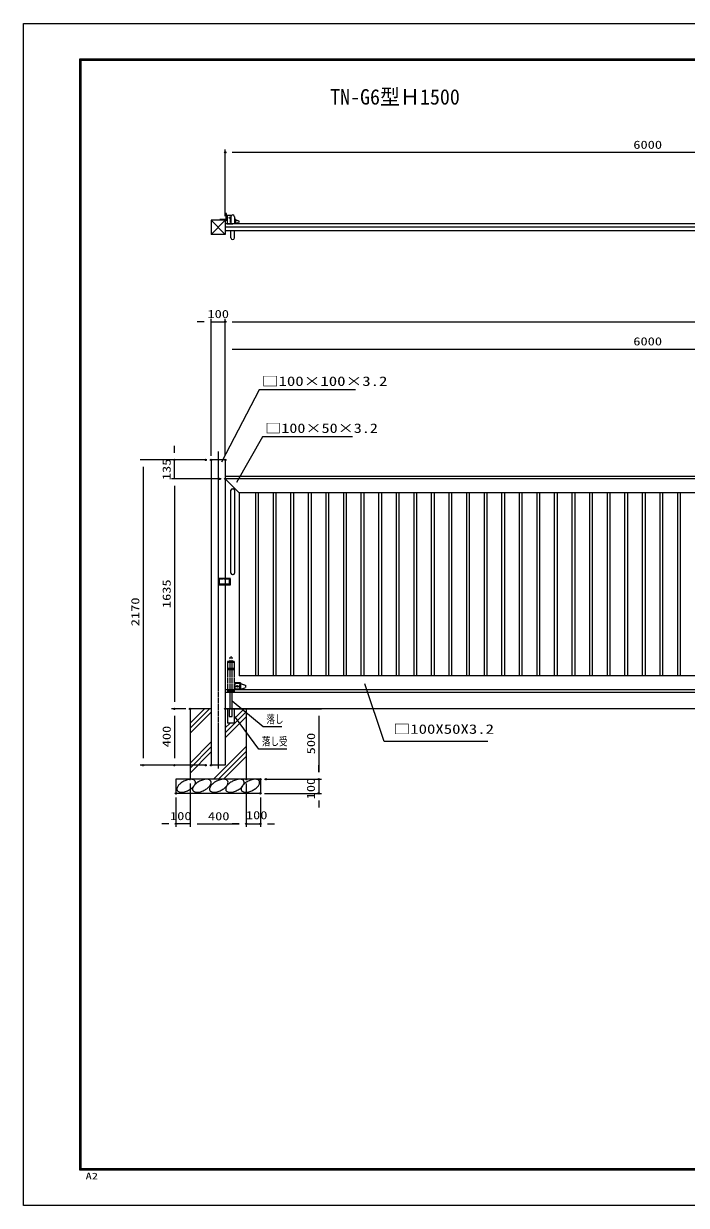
# Model space of a CAD drawing. Units: millimetres, scale not verified. Extents: x -5940 to 5940, y -4200 to 4200.
# Drawn here: x -5940 to -1228, y -4200 to 4200 of the extents above; entities that cross this region are included whole.
import ezdxf
from ezdxf.enums import TextEntityAlignment as Align

# ---------------------------------------------------------------- set-up
doc = ezdxf.new("R2010")
doc.units = ezdxf.units.MM
doc.header["$LTSCALE"] = 20
doc.header["$PDMODE"] = 32
doc.header["$PDSIZE"] = 10
for name, pattern in [('DASHED', [7.5, 6, -1.5]), ('USER1', [0.375, 0.25, -0.125]), ('USER3', [1.01, 0.5, -0.25, 0.01, -0.25]), ('USER4', [1.125, 0.75, -0.125, 0.125, -0.125])]:
    doc.linetypes.add(name, pattern=pattern)
for name, color, linetype, lineweight in [('0-0_0', 7, 'Continuous', 25), ('0-1_1', 7, 'Continuous', 25), ('0-2_EXTCNT-L', 4, 'Continuous', 25), ('0-3_CENTLN-L', 4, 'USER1', 25), ('0-7_WAKU', 7, 'Continuous', 25)]:
    doc.layers.add(name, color=color, linetype=linetype, lineweight=lineweight)
doc.layers.add('0-5_DEFPOINTS', color=7, linetype='Continuous')
doc.layers.add('0-6_10', color=7, linetype='Continuous')
doc.styles.add('ＭＳ ゴシック', font='')
doc.styles.get('ＭＳ ゴシック').set_extended_font_data('MS Gothic')

msp = doc.modelspace()

# ---------------------------------------------------------------- linework, layer by layer
at = {"layer": '0-0_0', "color": 1}
for p, q in [((-4506.61, 2832.26), (-4506.61, 3304.14)), ((-4606.61, 1128.74), (-4606.61, 2100.97)), ((-4506.61, 1128.74), (-4506.61, 2100.97)), ((-4506.61, 1128.74), (-4506.61, 2100.97)), ((-4506.61, 1128.74), (-4506.61, 1906.6)), ((-4676.61, 1098.74), (-5111.12, 1098.74)), ((-4636.61, 1098.74), (-4888.24, 1098.74)), ((-4576.61, 963.74), (-4888.24, 963.74)), ((-4536.61, 963.74), (-4888.24, 963.74)), ((-4786.61, -671.26), (-4888.24, -671.26)), ((-4786.61, -671.26), (-4888.24, -671.26)), ((-4476.61, -671.26), (-3821.53, -671.26)), ((-4676.61, -1071.26), (-5111.12, -1071.26)), ((-4636.61, -1071.26), (-4888.24, -1071.26)), ((-4226.61, -1171.26), (-3821.53, -1171.26)), ((-4186.61, -1171.26), (-3821.53, -1171.26)), ((-4756.61, -1201.26), (-4756.61, -1508.7)), ((-4756.61, -1201.26), (-4756.61, -1508.7)), ((-4356.61, -1201.26), (-4356.61, -1508.7)), ((-4356.61, -1201.26), (-4356.61, -1508.7)), ((-4856.61, -1301.26), (-4856.61, -1508.7)), ((-4256.61, -1301.26), (-4256.61, -1508.7)), ((-4226.61, -1271.26), (-3821.53, -1271.26))]:
    msp.add_line(p, q, dxfattribs=at)
at = {"layer": '0-0_0', "color": 2}
for p, q in [((1443.39, 3284.14), (-4456.61, 3284.14)), ((-4656.61, 2080.97), (-4706.61, 2080.97)), ((-4606.61, 2080.97), (-4506.61, 2080.97)), ((-4456.61, 2080.97), (2643.39, 2080.97)), ((-4456.61, 2080.97), (-4406.61, 2080.97)), ((-4456.61, 1886.6), (1443.39, 1886.6)), ((-4868.24, 1148.74), (-4868.24, 1198.74)), ((-4868.24, 963.74), (-4868.24, 1098.74)), ((-5091.12, 1048.74), (-5091.12, -1021.26)), ((-4868.24, 913.74), (-4868.24, -621.26)), ((-4868.24, 913.74), (-4868.24, 863.74)), ((-4868.24, -721.26), (-4868.24, -1021.26)), ((-3841.53, -721.26), (-3841.53, -1121.26)), ((-3841.53, -1121.26), (-3841.53, -1071.26)), ((-3841.53, -1171.26), (-3841.53, -1271.26)), ((-3841.53, -1321.26), (-3841.53, -1371.26)), ((-4906.61, -1488.7), (-4956.61, -1488.7)), ((-4756.61, -1488.7), (-4856.61, -1488.7)), ((-4706.61, -1488.7), (-4406.61, -1488.7)), ((-4706.61, -1488.7), (-4656.61, -1488.7)), ((-4406.61, -1488.7), (-4456.61, -1488.7)), ((-4356.61, -1488.7), (-4256.61, -1488.7)), ((-4206.61, -1488.7), (-4156.61, -1488.7))]:
    msp.add_line(p, q, dxfattribs=at)
at = {"layer": '0-0_0'}
for p, q in [((-4606.61, 2802.26), (-4506.61, 2702.26)), ((-4506.61, 2802.26), (-4606.61, 2702.26)), ((-4491.84, 2777.68), (-4451.84, 2777.68)), ((-4506.61, 963.74), (-4406.61, 863.74)), ((-4465.97, 294.51), (-4465.97, 884.31)), ((-4455.97, 894.31), (-4450.74, 894.31)), ((-4440.74, 884.31), (-4440.74, 294.51)), ((-4455.97, 284.31), (-4450.74, 284.31))]:
    msp.add_line(p, q, dxfattribs=at)
at = {"layer": '0-0_0', "color": 4}
for p, q in [((-4544.51, 2807.58), (-4544.51, 2802.26)), ((-4503.24, 2807.58), (-4544.51, 2807.58)), ((-4491.84, 2837.68), (-4491.84, 2777.68)), ((-4491.84, 2837.68), (-4460.38, 2837.68))]:
    msp.add_line(p, q, dxfattribs=at)
at = {"layer": '0-0_0', "color": 4, "linetype": 'USER1'}
for p, q in [((-4432.48, 2805.79), (-4410.08, 2798.62)), ((-4432.48, 2780.19), (-4410.08, 2787.36)), ((-4398.61, -491.26), (-4363.61, -502.46)), ((-4398.61, -531.26), (-4363.61, -520.06))]:
    msp.add_line(p, q, dxfattribs=at)
at = {"layer": '0-0_0', "color": 4, "linetype": 'DASHED'}
for p, q in [((-4479.4, -671.26), (-4479.4, -724.3)), ((-4457.73, -724.3), (-4457.73, -671.26)), ((-4479.4, -724.3), (-4457.73, -724.3))]:
    msp.add_line(p, q, dxfattribs=at)
at = {"layer": '0-0_0', "color": 4}
for points in [[(-4497.54, 2802.26), (-4497.54, 2850.97), (-4503.24, 2850.97), (-4503.24, 2807.58)], [(-4497.54, 2827.68), (-4491.84, 2827.68), (-4491.84, 2830.17), (-4497.54, 2830.17)]]:
    msp.add_lwpolyline(points, dxfattribs=at)
at = {"layer": '0-0_0', "color": 4, "linetype": 'USER1'}
for points in [[(-4437.95, 2797.61), (-4437.95, 2787.55), (-4435.65, 2787.55), (-4435.65, 2797.61)], [(-4554.86, 256.21), (-4554.86, 211.9), (-4470.15, 211.9), (-4470.15, 256.21)], [(-4549.86, 251.21), (-4549.86, 216.9), (-4475.15, 216.9), (-4475.15, 251.21)], [(-4407.16, -504.04), (-4407.16, -519.76), (-4403.57, -519.76), (-4403.57, -504.04)]]:
    msp.add_lwpolyline(points, close=True, dxfattribs=at)
at = {"layer": '0-0_0'}
for points in [[(-3580.72, 1597.41), (-4264.93, 1597.41), (-4531.94, 1082.62)], [(-3602.5, 1263.39), (-4240.78, 1263.39), (-4426.76, 938.52)], [(-2639.12, -901.83), (-3375.35, -901.83), (-3514.53, -492.88)], [(-4104.9, -799.61), (-4236.23, -799.61), (-4457.79, -615.43)], [(-4069.56, -957.7), (-4267.83, -957.7), (-4441.11, -723.26)]]:
    msp.add_lwpolyline(points, dxfattribs=at)
at = {"layer": '0-0_0', "color": 4}
msp.add_circle((-4471.68, 2819.7), 5.74, dxfattribs=at)
at = {"layer": '0-0_0', "color": 4, "linetype": 'USER1'}
msp.add_circle((-4420.61, -511.26), 6.12, dxfattribs=at)
at = {"layer": '0-0_0'}
for centre, start, end in [((-4455.97, 884.31), 90, 180), ((-4450.74, 884.31), 0, 90), ((-4455.97, 294.31), 180, 270), ((-4450.74, 294.31), 270, 0)]:
    msp.add_arc(centre, 10, start, end, dxfattribs=at)
at = {"layer": '0-1_1'}
for p, q in [((-4491.84, 2802.26), (-4606.61, 2802.26)), ((-4606.61, 2802.26), (-4606.61, 2702.26)), ((-4506.61, 2802.26), (-4506.61, 2702.26)), ((1493.39, 2777.26), (-4506.61, 2777.26)), ((-4506.61, 2702.26), (-4606.61, 2702.26)), ((1493.39, 2752.26), (-4506.61, 2752.26)), ((1493.39, 2727.26), (-4506.61, 2727.26)), ((-4606.61, 1098.74), (-4606.61, -1071.26)), ((-4506.61, 1098.74), (-4606.61, 1098.74)), ((-4506.61, 1098.74), (-4506.61, -1071.26)), ((1493.39, 981.74), (-4506.61, 981.74)), ((1493.39, 963.74), (-4506.61, 963.74)), ((-4406.61, 863.74), (-4406.61, -436.26)), ((1493.39, 863.74), (-4406.61, 863.74)), ((-4291.61, 863.74), (-4291.61, -436.26)), ((-4271.61, 863.74), (-4271.61, -436.26)), ((-4166.61, 863.74), (-4166.61, -436.26)), ((-4146.61, 863.74), (-4146.61, -436.26)), ((-4041.61, 863.74), (-4041.61, -436.26)), ((-4021.61, 863.74), (-4021.61, -436.26)), ((-3916.61, 863.74), (-3916.61, -436.26)), ((-3896.61, 863.74), (-3896.61, -436.26)), ((-3791.61, 863.74), (-3791.61, -436.26)), ((-3771.61, 863.74), (-3771.61, -436.26)), ((-3666.61, 863.74), (-3666.61, -436.26)), ((-3646.61, 863.74), (-3646.61, -436.26)), ((-3541.61, 863.74), (-3541.61, -436.26)), ((-3521.61, 863.74), (-3521.61, -436.26)), ((-3416.61, 863.74), (-3416.61, -436.26)), ((-3396.61, 863.74), (-3396.61, -436.26)), ((-3291.61, 863.74), (-3291.61, -436.26)), ((-3271.61, 863.74), (-3271.61, -436.26)), ((-3166.61, 863.74), (-3166.61, -436.26)), ((-3146.61, 863.74), (-3146.61, -436.26)), ((-3041.61, 863.74), (-3041.61, -436.26)), ((-3021.61, 863.74), (-3021.61, -436.26)), ((-2916.61, 863.74), (-2916.61, -436.26)), ((-2896.61, 863.74), (-2896.61, -436.26)), ((-2791.61, 863.74), (-2791.61, -436.26)), ((-2771.61, 863.74), (-2771.61, -436.26)), ((-2666.61, 863.74), (-2666.61, -436.26)), ((-2646.61, 863.74), (-2646.61, -436.26)), ((-2541.61, 863.74), (-2541.61, -436.26)), ((-2521.61, 863.74), (-2521.61, -436.26)), ((-2416.61, 863.74), (-2416.61, -436.26)), ((-2396.61, 863.74), (-2396.61, -436.26)), ((-2291.61, 863.74), (-2291.61, -436.26)), ((-2271.61, 863.74), (-2271.61, -436.26)), ((-2166.61, 863.74), (-2166.61, -436.26)), ((-2146.61, 863.74), (-2146.61, -436.26)), ((-2041.61, 863.74), (-2041.61, -436.26)), ((-2021.61, 863.74), (-2021.61, -436.26)), ((-1916.61, 863.74), (-1916.61, -436.26)), ((-1896.61, 863.74), (-1896.61, -436.26)), ((-1791.61, 863.74), (-1791.61, -436.26)), ((-1771.61, 863.74), (-1771.61, -436.26)), ((-1666.61, 863.74), (-1666.61, -436.26)), ((-1646.61, 863.74), (-1646.61, -436.26)), ((-1541.61, 863.74), (-1541.61, -436.26)), ((-1521.61, 863.74), (-1521.61, -436.26)), ((-1416.61, 863.74), (-1416.61, -436.26)), ((-1396.61, 863.74), (-1396.61, -436.26)), ((-1291.61, 863.74), (-1291.61, -436.26)), ((-1271.61, 863.74), (-1271.61, -436.26)), ((1493.39, -436.26), (-4406.61, -436.26)), ((1493.39, -536.26), (-4506.61, -536.26)), ((1493.39, -554.26), (-4506.61, -554.26)), ((3494.6, -671.26), (-4506.61, -671.26)), ((-4356.61, -671.26), (-4356.61, -1171.26)), ((-4506.61, -1071.26), (-4606.61, -1071.26)), ((-4856.61, -1171.26), (-4856.61, -1271.26)), ((-4256.61, -1171.26), (-4856.61, -1171.26))]:
    msp.add_line(p, q, dxfattribs=at)
at = {"layer": '0-1_1', "color": 4}
for p, q in [((-4465.97, 2827.26), (-4465.97, 2777.26)), ((-4440.97, 2827.26), (-4440.97, 2777.26)), ((-4410.08, 2798.62), (-4410.08, 2787.36)), ((-4465.97, 2677.26), (-4465.97, 2727.26)), ((-4440.97, 2677.26), (-4440.97, 2727.26)), ((-4363.61, -502.46), (-4363.61, -520.06)), ((-4398.61, -536.26), (-4442.61, -536.26)), ((-4756.61, -808.51), (-4619.36, -671.26)), ((-4756.61, -773.16), (-4654.71, -671.26)), ((-4442.61, -742), (-4371.87, -671.26)), ((-4756.61, -843.87), (-4606.61, -693.87)), ((-4506.61, -841.35), (-4356.61, -691.35)), ((-4506.61, -876.71), (-4356.61, -726.71)), ((-4506.61, -806), (-4471.87, -771.26)), ((-4442.61, -771.26), (-4490.61, -771.26)), ((-4756.61, -1056), (-4606.61, -906)), ((-4756.61, -1091.35), (-4606.61, -941.35)), ((-4756.61, -1126.71), (-4606.61, -976.71)), ((-4589.03, -1171.26), (-4356.61, -938.84)), ((-4553.67, -1171.26), (-4356.61, -974.2)), ((-4518.32, -1171.26), (-4356.61, -1009.55))]:
    msp.add_line(p, q, dxfattribs=at)
at = {"layer": '0-1_1', "color": 4, "linetype": 'USER1'}
for p, q in [((-4435.68, 2808.99), (-4435.68, 2776.99)), ((-4432.48, 2808.99), (-4432.48, 2776.99)), ((-4398.61, -486.26), (-4442.61, -486.26)), ((-4398.61, -491.26), (-4442.61, -491.26)), ((-4403.61, -486.26), (-4403.61, -536.26)), ((-4398.61, -486.26), (-4398.61, -536.26)), ((-4398.61, -531.26), (-4442.61, -531.26))]:
    msp.add_line(p, q, dxfattribs=at)
at = {"layer": '0-1_1', "color": 4, "linetype": 'USER3'}
msp.add_line((-4458.61, -304.26), (-4474.61, -304.26), dxfattribs=at)
at = {"layer": '0-1_1'}
for points in [[(-4606.61, -671.26), (-4756.61, -671.26), (-4756.61, -1171.26)], [(-4256.61, -1171.26), (-4256.61, -1271.26), (-4856.61, -1271.26)]]:
    msp.add_lwpolyline(points, dxfattribs=at)
at = {"layer": '0-1_1', "color": 4}
for centre, start, end in [((-4453.47, 2827.26), 0, 180), ((-4453.47, 2677.26), 180, 0)]:
    msp.add_arc(centre, 12.5, start, end, dxfattribs=at)
at = {"layer": '0-2_EXTCNT-L'}
for p, q in [((-4435.68, 2808.99), (-4440.97, 2798.75)), ((-4432.48, 2808.99), (-4435.68, 2808.99))]:
    msp.add_line(p, q, dxfattribs=at)
for centre, radius, start, end in [((-4736.6, -1311.45), 141.7, 105.26434, 117.06435), ((-4750.66, -1259.93), 88.3, 90.29999, 105.26434), ((-4750.85, -1223.11), 51.48, 66.45966, 90.29999), ((-4738.01, -1193.64), 19.33, 27.06435, 66.45966), ((-4624.6, -1311.45), 141.7, 105.26434, 117.06435), ((-4638.66, -1259.93), 88.3, 90.29999, 105.26434), ((-4638.85, -1223.11), 51.48, 66.45966, 90.29999), ((-4626.01, -1193.64), 19.33, 27.06435, 66.45966), ((-4504.6, -1311.45), 141.7, 105.26434, 117.06435), ((-4518.66, -1259.93), 88.3, 90.29999, 105.26434), ((-4518.85, -1223.11), 51.48, 66.45966, 90.29999), ((-4506.01, -1193.64), 19.33, 27.06435, 66.45966), ((-4389.6, -1311.45), 141.7, 105.26434, 117.06435), ((-4403.66, -1259.93), 88.3, 90.29999, 105.26434), ((-4403.85, -1223.11), 51.48, 66.45966, 90.29999), ((-4391.01, -1193.64), 19.33, 27.06435, 66.45966), ((-4279.6, -1311.45), 141.7, 105.26434, 117.06435), ((-4293.66, -1259.93), 88.3, 90.29999, 105.26434), ((-4293.85, -1223.11), 51.48, 66.45966, 90.29999), ((-4281.01, -1193.64), 19.33, 27.06435, 66.45966), ((-4831.24, -1241.27), 19.33, 167.66903, 207.06435), ((-4799.83, -1248.13), 51.48, 143.82871, 167.66903), ((-4831.24, -1241.27), 19.33, 207.06435, 246.45966), ((-4770.11, -1269.86), 88.3, 128.86436, 143.82871), ((-4818.4, -1211.79), 51.48, 246.45966, 270.29999), ((-4736.6, -1311.45), 141.7, 117.06435, 128.86436), ((-4832.65, -1123.46), 141.7, 285.26434, 297.06435), ((-4832.65, -1123.46), 141.7, 297.06435, 308.86436), ((-4799.14, -1165.04), 88.3, 308.86436, 323.82871), ((-4719.24, -1241.27), 19.33, 167.66903, 207.06435), ((-4687.83, -1248.13), 51.48, 143.82871, 167.66903), ((-4719.24, -1241.27), 19.33, 207.06435, 246.45966), ((-4658.11, -1269.86), 88.3, 128.86436, 143.82871), ((-4769.42, -1186.77), 51.48, 323.82871, 347.66903), ((-4706.4, -1211.79), 51.48, 246.45966, 270.29999), ((-4738.01, -1193.64), 19.33, 347.66903, 27.06435), ((-4624.6, -1311.45), 141.7, 117.06435, 128.86436), ((-4720.65, -1123.46), 141.7, 285.26434, 297.06435), ((-4720.65, -1123.46), 141.7, 297.06435, 308.86436), ((-4687.14, -1165.04), 88.3, 308.86436, 323.82871), ((-4599.24, -1241.27), 19.33, 167.66903, 207.06435), ((-4567.83, -1248.13), 51.48, 143.82871, 167.66903), ((-4599.24, -1241.27), 19.33, 207.06435, 246.45966), ((-4657.42, -1186.77), 51.48, 323.82871, 347.66903), ((-4538.11, -1269.86), 88.3, 128.86436, 143.82871), ((-4626.01, -1193.64), 19.33, 347.66903, 27.06435), ((-4586.4, -1211.79), 51.48, 246.45966, 270.29999), ((-4504.6, -1311.45), 141.7, 117.06435, 128.86436), ((-4600.65, -1123.46), 141.7, 285.26434, 297.06435), ((-4600.65, -1123.46), 141.7, 297.06435, 308.86436), ((-4567.14, -1165.04), 88.3, 308.86436, 323.82871), ((-4484.24, -1241.27), 19.33, 167.66903, 207.06435), ((-4452.83, -1248.13), 51.48, 143.82871, 167.66903), ((-4484.24, -1241.27), 19.33, 207.06435, 246.45966), ((-4537.42, -1186.77), 51.48, 323.82871, 347.66903), ((-4423.11, -1269.86), 88.3, 128.86436, 143.82871), ((-4471.4, -1211.79), 51.48, 246.45966, 270.29999), ((-4506.01, -1193.64), 19.33, 347.66903, 27.06435), ((-4389.6, -1311.45), 141.7, 117.06435, 128.86436), ((-4485.65, -1123.46), 141.7, 285.26434, 297.06435), ((-4485.65, -1123.46), 141.7, 297.06435, 308.86436), ((-4452.14, -1165.04), 88.3, 308.86436, 323.82871), ((-4374.24, -1241.27), 19.33, 167.66903, 207.06435), ((-4342.83, -1248.13), 51.48, 143.82871, 167.66903), ((-4374.24, -1241.27), 19.33, 207.06435, 246.45966), ((-4313.11, -1269.86), 88.3, 128.86436, 143.82871), ((-4361.4, -1211.79), 51.48, 246.45966, 270.29999), ((-4422.42, -1186.77), 51.48, 323.82871, 347.66903), ((-4391.01, -1193.64), 19.33, 347.66903, 27.06435), ((-4279.6, -1311.45), 141.7, 117.06435, 128.86436), ((-4375.65, -1123.46), 141.7, 285.26434, 297.06435), ((-4375.65, -1123.46), 141.7, 297.06435, 308.86436), ((-4342.14, -1165.04), 88.3, 308.86436, 323.82871), ((-4312.42, -1186.77), 51.48, 323.82871, 347.66903), ((-4281.01, -1193.64), 19.33, 347.66903, 27.06435), ((-4818.59, -1174.98), 88.3, 270.29999, 285.26434), ((-4706.59, -1174.98), 88.3, 270.29999, 285.26434), ((-4586.59, -1174.98), 88.3, 270.29999, 285.26434), ((-4471.59, -1174.98), 88.3, 270.29999, 285.26434), ((-4361.59, -1174.98), 88.3, 270.29999, 285.26434)]:
    msp.add_arc(centre, radius, start, end, dxfattribs=at)
at = {"layer": '0-3_CENTLN-L', "color": 2}
msp.add_line((-4471.84, 2837.68), (-4471.84, 2777.26), dxfattribs=at)
at = {"layer": '0-3_CENTLN-L', "color": 2, "linetype": 'USER4'}
msp.add_line((-4556.61, 1158.74), (-4556.61, -1095.26), dxfattribs=at)
at = {"layer": '0-3_CENTLN-L'}
for p, q in [((-4442.61, -334.26), (-4490.61, -334.26)), ((-4490.61, -334.26), (-4490.61, -547.26)), ((-4442.61, -334.26), (-4442.61, -554.26)), ((-4442.61, -340.26), (-4490.61, -340.26)), ((-4442.61, -384.26), (-4490.61, -384.26)), ((-4442.61, -394.26), (-4490.61, -394.26)), ((-4474.61, -340.26), (-4474.61, -384.26)), ((-4474.61, -394.26), (-4474.61, -541.26)), ((-4458.61, -340.26), (-4458.61, -384.26)), ((-4458.61, -394.26), (-4458.61, -541.26)), ((-4442.61, -541.26), (-4490.61, -541.26)), ((-4490.61, -547.26), (-4490.61, -554.26)), ((-4442.61, -547.26), (-4490.61, -547.26))]:
    msp.add_line(p, q, dxfattribs=at)
at = {"layer": '0-3_CENTLN-L', "linetype": 'USER3'}
for p, q in [((-4474.61, -304.26), (-4474.61, -334.26)), ((-4458.61, -304.26), (-4458.61, -334.26))]:
    msp.add_line(p, q, dxfattribs=at)
at = {"layer": '0-3_CENTLN-L', "linetype": 'Continuous'}
for p, q in [((-4437.61, -486.26), (-4437.61, -536.26)), ((-4474.61, -547.26), (-4474.61, -671.26)), ((-4458.61, -547.26), (-4458.61, -671.26)), ((-4490.61, -671.26), (-4490.61, -771.26)), ((-4442.61, -671.26), (-4442.61, -771.26))]:
    msp.add_line(p, q, dxfattribs=at)
at = {"layer": '0-5_DEFPOINTS'}
for p in [(-4506.61, 3284.14), (-4506.61, 2802.26), (-4506.61, 2080.97), (-4868.24, 1098.74), (-4646.61, 1098.74), (-4606.61, 1098.74), (-4606.61, 1098.74), (-4506.61, 1098.74), (-4546.61, 963.74), (-4506.61, 963.74), (-4868.24, -671.26), (-4756.61, -671.26), (-4506.61, -671.26), (-5091.12, -1071.26), (-4868.24, -1071.26), (-4646.61, -1071.26), (-4606.61, -1071.26), (-4756.61, -1171.26), (-4356.61, -1171.26), (-4256.61, -1171.26), (-4216.61, -1171.26), (-3841.53, -1171.26), (-4856.61, -1271.26), (-4256.61, -1271.26), (-4256.61, -1271.26), (-3841.53, -1271.26), (-4856.61, -1488.7), (-4356.61, -1488.7), (-4256.61, -1488.7)]:
    msp.add_point(p, dxfattribs=at)
at = {"layer": '0-7_WAKU', "color": 3}
msp.add_lwpolyline([(-5940, 4200), (5940, 4200), (5940, -4200), (-5940, -4200)], close=True, dxfattribs=at)
at = {"layer": '0-7_WAKU'}
for points in [[(-5540, 3950), (5540, 3950), (5540, -3950), (-5540, -3950)], [(-5537.5, 3947.5), (5537.5, 3947.5), (5537.5, -3947.5), (-5537.5, -3947.5)], [(-5535, 3945), (5535, 3945), (5535, -3945), (-5535, -3945)], [(-5532.5, 3942.5), (5532.5, 3942.5), (5532.5, -3942.5), (-5532.5, -3942.5)], [(-5530, 3940), (5530, 3940), (5530, -3940), (-5530, -3940)]]:
    msp.add_lwpolyline(points, close=True, dxfattribs=at)

# ---------------------------------------------------------------- texts
at = {"layer": '0-0_0', "color": 3, "style": 'ＭＳ ゴシック'}
for s, height, width, p in [('6000', 57.77, 1.3, (-1604.97, 3293.04)), ('100', 57.77, 1.3, (-4633.11, 2089.87)), ('6000', 57.77, 1.3, (-1604.97, 1895.5)), ('□100×100×3.2', 67.35, 1.3, (-4247.1, 1604.46)), ('□100×50×3.2', 67.35, 1.25, (-4222.95, 1270.44)), ('落し', 57.77, 0.75, (-4213.73, -790.71)), ('□100X50X3.2', 67.35, 1.3, (-3310.49, -868.44)), ('落し受', 57.77, 0.75, (-4245.33, -948.81)), ('100', 57.77, 1.3, (-4899.32, -1478.74)), ('400', 57.77, 1.3, (-4629.47, -1479.81)), ('100', 57.77, 1.3, (-4359.63, -1472.56))]:
    msp.add_text(s, height=height, dxfattribs=dict(at, width=width)).set_placement(p, align=Align.BOTTOM_LEFT)
at = {"layer": '0-0_0', "color": 3, "style": 'ＭＳ ゴシック', "width": 1.3}
for s, p in [('135', (-4877.14, 954.74)), ('1635', (-4877.14, 45.45)), ('2170', (-5100.02, -83.4)), ('400', (-4877.14, -944.12)), ('500', (-3850.42, -994.12)), ('100', (-3851.4, -1313.96))]:
    msp.add_text(s, height=57.77, rotation=90, dxfattribs=at).set_placement(p, align=Align.BOTTOM_LEFT)
at = {"layer": '0-6_10', "style": 'ＭＳ ゴシック', "width": 0.95}
msp.add_text(' TN-G6型Ｈ1500', height=109.7, dxfattribs=at).set_placement((-3831.7, 3591.75), align=Align.BOTTOM_LEFT)
at = {"layer": '0-7_WAKU', "style": 'ＭＳ ゴシック', "width": 1.35}
msp.add_text('A2', height=48.11, dxfattribs=at).set_placement((-5499.47, -4030.51), align=Align.BOTTOM_LEFT)

doc.saveas('drawing.dxf')
